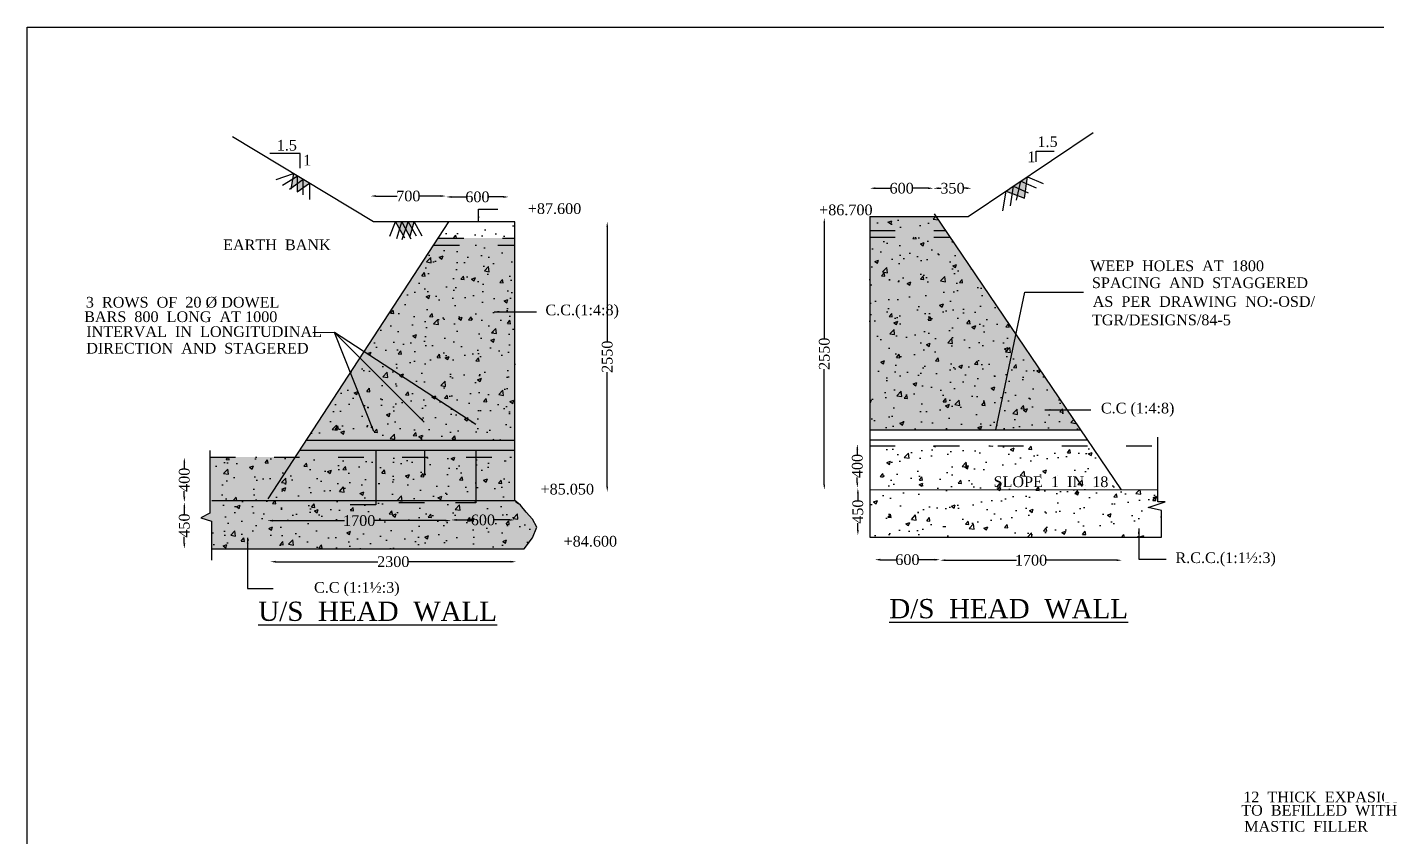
# Model space of a CAD drawing. Header units: millimetres. Extents: x 406 to 27759, y 434 to 17008.
# Drawn here: x 406 to 13044, y 9426 to 17008 of the extents above; entities that cross this region are included whole.
import ezdxf

# ---------------------------------------------------------------- set-up
doc = ezdxf.new("R2010")
doc.units = ezdxf.units.MM
doc.linetypes.add('ACAD_ISO03W100', pattern=[30, 12, -18])
for name, color, linetype in [('DIM', 5, 'Continuous'), ('DOT LINE', 3, 'Continuous'), ('dwg', 20, 'Continuous'), ('HATCH', 2, 'Continuous'), ('TEXT', 7, 'Continuous')]:
    doc.layers.add(name, color=color, linetype=linetype)
doc.layers.add('TITLE', color=7, linetype='Continuous', lineweight=30)
doc.styles.get("Standard").update_dxf_attribs({"font": 'TIMES.TTF', "height": 100})
doc.dimstyles.new('ISO-25', dxfattribs={"dimtxt": 100, "dimasz": 50, "dimexe": 1.265, "dimexo": 0.625, "dimtad": 0, "dimdec": 1, "dimtxsty": 'Standard', "dimcen": 2.5, "dimse1": 1, "dimse2": 1, "dimclre": 5, "dimclrt": 4, "dimadec": 0, "dimazin": 0, "dimtfac": 1, "dimtdec": 1, "dimtmove": 0, "dimatfit": 3, "dimfxl": 1, "dimarcsym": 0})

# ---------------------------------------------------------------- blocks, each defined once
blk = doc.blocks.new('*D2')
at = {"layer": 'Defpoints', "color": 0, "ltscale": 15}
for p in [(2684, 12008), (4985, 12008), (4985, 12002)]:
    blk.add_point(p, dxfattribs=at)
at = {"layer": 'DIM', "color": 0, "lineweight": -2, "ltscale": 15}
for p, q in [((2734, 12002), (3691, 12002)), ((4935, 12002), (3979, 12002))]:
    blk.add_line(p, q, dxfattribs=at)
at = {"layer": 'DIM', "color": 0, "ltscale": 15}
for points in [[(2734, 12011), (2734, 11994), (2684, 12002)], [(4935, 12011), (4935, 11994), (4985, 12002)]]:
    blk.add_solid(points, dxfattribs=at)
at = {"layer": 'DIM', "color": 4, "ltscale": 15, "insert": (3835, 12002), "char_height": 100, "attachment_point": 5}
blk.add_mtext('2300', dxfattribs=at)
blk = doc.blocks.new('*D3')
at = {"layer": 'Defpoints', "color": 0, "ltscale": 15}
for p in [(2655, 12389), (4377, 12389), (4377, 12387)]:
    blk.add_point(p, dxfattribs=at)
at = {"layer": 'DIM', "color": 0, "lineweight": -2, "ltscale": 15}
for p, q in [((2705, 12387), (3379, 12387)), ((4327, 12387), (3653, 12387))]:
    blk.add_line(p, q, dxfattribs=at)
at = {"layer": 'DIM', "color": 0, "ltscale": 15}
for points in [[(2705, 12395), (2705, 12378), (2655, 12387)], [(4327, 12395), (4327, 12378), (4377, 12387)]]:
    blk.add_solid(points, dxfattribs=at)
at = {"layer": 'DIM', "color": 4, "ltscale": 15, "insert": (3516, 12387), "char_height": 100, "attachment_point": 5}
blk.add_mtext('1700', dxfattribs=at)
blk = doc.blocks.new('*D4')
at = {"layer": 'Defpoints', "color": 0, "ltscale": 15}
for p in [(4377, 12387), (4971, 12393), (4971, 12387)]:
    blk.add_point(p, dxfattribs=at)
at = {"layer": 'DIM', "color": 0, "lineweight": -2, "ltscale": 15}
for p, q in [((4427, 12393), (4569, 12393)), ((4921, 12393), (4780, 12393))]:
    blk.add_line(p, q, dxfattribs=at)
at = {"layer": 'DIM', "color": 0, "ltscale": 15}
for points in [[(4427, 12402), (4427, 12385), (4377, 12393)], [(4921, 12402), (4921, 12385), (4971, 12393)]]:
    blk.add_solid(points, dxfattribs=at)
at = {"layer": 'DIM', "color": 4, "ltscale": 15, "insert": (4674, 12393), "char_height": 100, "attachment_point": 5}
blk.add_mtext('600', dxfattribs=at)
blk = doc.blocks.new('*D5')
at = {"layer": 'Defpoints', "color": 0, "ltscale": 15}
for p in [(1876, 12978), (1876, 12560), (1879, 12560)]:
    blk.add_point(p, dxfattribs=at)
at = {"layer": 'DIM', "color": 0, "lineweight": -2, "ltscale": 15}
for p, q in [((1879, 12928), (1879, 12877)), ((1879, 12610), (1879, 12662))]:
    blk.add_line(p, q, dxfattribs=at)
at = {"layer": 'DIM', "color": 0, "ltscale": 15}
for points in [[(1871, 12928), (1888, 12928), (1879, 12978)], [(1871, 12610), (1888, 12610), (1879, 12560)]]:
    blk.add_solid(points, dxfattribs=at)
at = {"layer": 'DIM', "color": 4, "ltscale": 15, "insert": (1879, 12769), "char_height": 100, "attachment_point": 5, "rotation": 90}
blk.add_mtext('400', dxfattribs=at)
blk = doc.blocks.new('*D6')
at = {"layer": 'Defpoints', "color": 0, "ltscale": 15}
for p in [(1879, 12560), (1879, 12123), (1879, 12123)]:
    blk.add_point(p, dxfattribs=at)
at = {"layer": 'DIM', "color": 0, "lineweight": -2, "ltscale": 15}
for p, q in [((1879, 12510), (1879, 12449)), ((1879, 12173), (1879, 12234))]:
    blk.add_line(p, q, dxfattribs=at)
at = {"layer": 'DIM', "color": 0, "ltscale": 15}
for points in [[(1871, 12510), (1888, 12510), (1879, 12560)], [(1871, 12173), (1888, 12173), (1879, 12123)]]:
    blk.add_solid(points, dxfattribs=at)
at = {"layer": 'DIM', "color": 4, "ltscale": 15, "insert": (1879, 12341), "char_height": 100, "attachment_point": 5, "rotation": 90}
blk.add_mtext('450', dxfattribs=at)
blk = doc.blocks.new('*D7')
at = {"layer": 'Defpoints', "color": 0, "ltscale": 15}
for p in [(3622, 15433), (4329, 15433), (4329, 15425)]:
    blk.add_point(p, dxfattribs=at)
at = {"layer": 'DIM', "color": 0, "lineweight": -2, "ltscale": 15}
for p, q in [((3672, 15425), (3870, 15425)), ((4279, 15425), (4082, 15425))]:
    blk.add_line(p, q, dxfattribs=at)
at = {"layer": 'DIM', "color": 0, "ltscale": 15}
for points in [[(3672, 15434), (3672, 15417), (3622, 15425)], [(4279, 15434), (4279, 15417), (4329, 15425)]]:
    blk.add_solid(points, dxfattribs=at)
at = {"layer": 'DIM', "color": 4, "ltscale": 15, "insert": (3976, 15425), "char_height": 100, "attachment_point": 5}
blk.add_mtext('700', dxfattribs=at)
blk = doc.blocks.new('*D8')
at = {"layer": 'Defpoints', "color": 0, "ltscale": 15}
for p in [(4329, 15425), (4916, 15425), (4916, 15417)]:
    blk.add_point(p, dxfattribs=at)
at = {"layer": 'DIM', "color": 0, "lineweight": -2, "ltscale": 15}
for p, q in [((4379, 15417), (4517, 15417)), ((4866, 15417), (4728, 15417))]:
    blk.add_line(p, q, dxfattribs=at)
at = {"layer": 'DIM', "color": 0, "ltscale": 15}
for points in [[(4379, 15425), (4379, 15408), (4329, 15417)], [(4866, 15425), (4866, 15408), (4916, 15417)]]:
    blk.add_solid(points, dxfattribs=at)
at = {"layer": 'DIM', "color": 4, "ltscale": 15, "insert": (4623, 15417), "char_height": 100, "attachment_point": 5}
blk.add_mtext('600', dxfattribs=at)
blk = doc.blocks.new('*D9')
at = {"layer": 'Defpoints', "color": 0, "ltscale": 15}
for p in [(5836, 15186), (5836, 12655), (5838, 12655)]:
    blk.add_point(p, dxfattribs=at)
at = {"layer": 'DIM', "color": 0, "lineweight": -2, "ltscale": 15}
for p, q in [((5838, 15136), (5838, 14065)), ((5838, 12705), (5838, 13777))]:
    blk.add_line(p, q, dxfattribs=at)
at = {"layer": 'DIM', "color": 0, "ltscale": 15}
for points in [[(5830, 15136), (5846, 15136), (5838, 15186)], [(5830, 12705), (5846, 12705), (5838, 12655)]]:
    blk.add_solid(points, dxfattribs=at)
at = {"layer": 'DIM', "color": 4, "ltscale": 15, "insert": (5838, 13921), "char_height": 100, "attachment_point": 5, "rotation": 90}
blk.add_mtext('2550', dxfattribs=at)
blk = doc.blocks.new('*D10')
at = {"layer": 'Defpoints', "color": 0, "ltscale": 15}
for p in [(7870, 15223), (7872, 15223), (7872, 12674)]:
    blk.add_point(p, dxfattribs=at)
at = {"layer": 'DIM', "color": 0, "lineweight": -2, "ltscale": 15}
for p, q in [((7870, 15173), (7870, 14093)), ((7870, 12724), (7870, 13804))]:
    blk.add_line(p, q, dxfattribs=at)
at = {"layer": 'DIM', "color": 0, "ltscale": 15}
for points in [[(7862, 15173), (7878, 15173), (7870, 15223)], [(7862, 12724), (7878, 12724), (7870, 12674)]]:
    blk.add_solid(points, dxfattribs=at)
at = {"layer": 'DIM', "color": 4, "ltscale": 15, "insert": (7870, 13949), "char_height": 100, "attachment_point": 5, "rotation": 90}
blk.add_mtext('2550', dxfattribs=at)
blk = doc.blocks.new('*D11')
at = {"layer": 'Defpoints', "color": 0, "ltscale": 15}
for p in [(8297, 15500), (8891, 15500), (8891, 15498)]:
    blk.add_point(p, dxfattribs=at)
at = {"layer": 'DIM', "color": 0, "lineweight": -2, "ltscale": 15}
for p, q in [((8347, 15498), (8488, 15498)), ((8841, 15498), (8700, 15498))]:
    blk.add_line(p, q, dxfattribs=at)
at = {"layer": 'DIM', "color": 0, "ltscale": 15}
for points in [[(8347, 15507), (8347, 15490), (8297, 15498)], [(8841, 15507), (8841, 15490), (8891, 15498)]]:
    blk.add_solid(points, dxfattribs=at)
at = {"layer": 'DIM', "color": 4, "ltscale": 15, "insert": (8594, 15498), "char_height": 100, "attachment_point": 5}
blk.add_mtext('600', dxfattribs=at)
blk = doc.blocks.new('*D12')
at = {"layer": 'Defpoints', "color": 0, "ltscale": 15}
for p in [(8891, 15498), (9248, 15498), (9248, 15498)]:
    blk.add_point(p, dxfattribs=at)
at = {"layer": 'DIM', "color": 0, "lineweight": -2, "ltscale": 15}
for p, q in [((8941, 15498), (8964, 15498)), ((9198, 15498), (9175, 15498))]:
    blk.add_line(p, q, dxfattribs=at)
at = {"layer": 'DIM', "color": 0, "ltscale": 15}
for points in [[(8941, 15507), (8941, 15490), (8891, 15498)], [(9198, 15507), (9198, 15490), (9248, 15498)]]:
    blk.add_solid(points, dxfattribs=at)
at = {"layer": 'DIM', "color": 4, "ltscale": 15, "insert": (9070, 15498), "char_height": 100, "attachment_point": 5}
blk.add_mtext('350', dxfattribs=at)
blk = doc.blocks.new('*D13')
at = {"layer": 'Defpoints', "color": 0, "ltscale": 15}
for p in [(8179, 13105), (8181, 13105), (8181, 12691)]:
    blk.add_point(p, dxfattribs=at)
at = {"layer": 'DIM', "color": 0, "lineweight": -2, "ltscale": 15}
for p, q in [((8179, 13055), (8179, 13006)), ((8179, 12741), (8179, 12791))]:
    blk.add_line(p, q, dxfattribs=at)
at = {"layer": 'DIM', "color": 0, "ltscale": 15}
for points in [[(8171, 13055), (8187, 13055), (8179, 13105)], [(8171, 12741), (8187, 12741), (8179, 12691)]]:
    blk.add_solid(points, dxfattribs=at)
at = {"layer": 'DIM', "color": 4, "ltscale": 15, "insert": (8179, 12898), "char_height": 100, "attachment_point": 5, "rotation": 90}
blk.add_mtext('400', dxfattribs=at)
blk = doc.blocks.new('*D14')
at = {"layer": 'Defpoints', "color": 0, "ltscale": 15}
for p in [(8179, 12691), (8179, 12250), (8184, 12250)]:
    blk.add_point(p, dxfattribs=at)
at = {"layer": 'DIM', "color": 0, "lineweight": -2, "ltscale": 15}
for p, q in [((8184, 12641), (8184, 12578)), ((8184, 12300), (8184, 12363))]:
    blk.add_line(p, q, dxfattribs=at)
at = {"layer": 'DIM', "color": 0, "ltscale": 15}
for points in [[(8176, 12641), (8193, 12641), (8184, 12691)], [(8176, 12300), (8193, 12300), (8184, 12250)]]:
    blk.add_solid(points, dxfattribs=at)
at = {"layer": 'DIM', "color": 4, "ltscale": 15, "insert": (8184, 12471), "char_height": 100, "attachment_point": 5, "rotation": 90}
blk.add_mtext('450', dxfattribs=at)
blk = doc.blocks.new('*D15')
at = {"layer": 'Defpoints', "color": 0, "ltscale": 15}
for p in [(8343, 12023), (8953, 12023), (8953, 12021)]:
    blk.add_point(p, dxfattribs=at)
at = {"layer": 'DIM', "color": 0, "lineweight": -2, "ltscale": 15}
for p, q in [((8393, 12021), (8543, 12021)), ((8903, 12021), (8754, 12021))]:
    blk.add_line(p, q, dxfattribs=at)
at = {"layer": 'DIM', "color": 0, "ltscale": 15}
for points in [[(8393, 12030), (8393, 12013), (8343, 12021)], [(8903, 12030), (8903, 12013), (8953, 12021)]]:
    blk.add_solid(points, dxfattribs=at)
at = {"layer": 'DIM', "color": 4, "ltscale": 15, "insert": (8648, 12021), "char_height": 100, "attachment_point": 5}
blk.add_mtext('600', dxfattribs=at)
blk = doc.blocks.new('*D16')
at = {"layer": 'Defpoints', "color": 0, "ltscale": 15}
for p in [(8953, 12021), (10656, 12021), (10656, 12016)]:
    blk.add_point(p, dxfattribs=at)
at = {"layer": 'DIM', "color": 0, "lineweight": -2, "ltscale": 15}
for p, q in [((9003, 12016), (9668, 12016)), ((10606, 12016), (9942, 12016))]:
    blk.add_line(p, q, dxfattribs=at)
at = {"layer": 'DIM', "color": 0, "ltscale": 15}
for points in [[(9003, 12025), (9003, 12008), (8953, 12016)], [(10606, 12025), (10606, 12008), (10656, 12016)]]:
    blk.add_solid(points, dxfattribs=at)
at = {"layer": 'DIM', "color": 4, "ltscale": 15, "insert": (9805, 12016), "char_height": 100, "attachment_point": 5}
blk.add_mtext('1700', dxfattribs=at)

msp = doc.modelspace()

# ---------------------------------------------------------------- hatches: boundary and pattern name
at = {"layer": 'HATCH', "ltscale": 15}
h = msp.add_hatch(dxfattribs=at)
h.set_pattern_fill('AR-CONC', color=256, scale=2, style=0)
h.set_pattern_definition([(50, (0, 0), (364.3693, -31.8782), [38.1, -419.1]), (355, (0, 0), (-70.4857, 382.1133), [30.48, -335.28]), (100.451, (30.36, -2.66), (293.885, 350.2334), [32.38, -356.18]), (46.1842, (0, 101.6), (542.158, -84.0847), [57.15, -628.65]), (96.6356, (45.2, 94.6), (474.8085, 494.851), [48.57, -534.27]), (351.184, (0, 101.6), (474.809, 494.85), [45.72, -502.92]), (21, (50.8, 76.2), (303.2298, -204.531), [38.1, -419.1]), (326, (50.8, 76.2), (123.604, 368.376), [30.48, -335.28]), (71.4514, (76.07, 59.16), (426.833, 163.8457), [32.38, -356.18]), (37.5, (0, 0), (6.1772, 169.1101), [0, -331.216, 0, -340.36, 0, -336.55]), (7.5, (0, 0), (133.6393, 200.3611), [0, -194.056, 0, -323.596, 0, -128.27]), (327.5, (-113.28, 0), (271.1812, -11.4575), [0, -127, 0, -396.24, 0, -525.78]), (317.5, (-164.08, 0), (296.2584, 50.853), [0, -165.1, 0, -263.144, 0, -373.38])])
h.paths.add_polyline_path([(4974.3, 15031.6), (4974.3, 15183.85), (4029.8, 15183.85), (3991.62, 15041.3), (3951.16, 15118.1), (3929.26, 15052.67), (3855.94, 15183.85), (3650.1, 15183.85), (3049.49, 15545.17), (2937.02, 15466.01), (2937.02, 15542.48), (2878.56, 15500.11), (2900.43, 15634.84), (3650.1, 15183.85), (4974.3, 15183.85), (4974.3, 12576.6), (5026.74, 12531.47), (5080.09, 12467.07), (5137.88, 12400.44), (5177.89, 12327.16), (5137.88, 12225), (5060.08, 12123.58), (2132.06, 12123.58), (2132.06, 12383.34), (2033.94, 12412.75), (2118.64, 12457.85), (2118.64, 12981.7), (2919.37, 12981.7), (4256.46, 15031.6)], flags=16)
h.paths.add_polyline_path([(8294.54, 15233.41), (9217.89, 15233.41), (9770.77, 15605.61), (9744.98, 15405.52), (9572.49, 15472.13), (9217.89, 15233.41), (8918.51, 15233.41), (10372.76, 13087.67), (10993.03, 13087.67), (10993.03, 12564.44), (11060.9, 12561.9), (10900.98, 12509.54), (11025.23, 12482.69), (11025.23, 12233.28), (8294.54, 12233.28)], flags=16)
h.paths.add_polyline_path([(3954.88, 8848.08), (4528.82, 8848.08), (5218.19, 4175.4), (5539.7, 4175.4), (5539.7, 2375.05), (4942.89, 2375.05), (4424.31, 3532.8), (2240.23, 3532.8), (2240.23, 4175.4), (2541.62, 4175.4), (3954.88, 8848.08), (3000.44, 9083.3), (2910.5, 8965.22), (2885.07, 9037.88), (2835.85, 8974.39), (2777.14, 9138.33)], flags=16)
h.paths.add_polyline_path([(8560.24, 9113.06), (9165.53, 9113.06), (10165.97, 9254.23), (10117.32, 9085.41), (9974.74, 9227.24), (9165.53, 9113.06), (10857.26, 4213.32), (11156.77, 4213.32), (11156.77, 3665.13), (8694.15, 3665.13), (8377.79, 2394.39), (7771.32, 2394.39), (7771.32, 4213.32), (8061.42, 4213.32)], flags=16)
h.paths.add_polyline_path([(13331.72, 9279.43), (15498.14, 9279.43), (15498.14, 8183.29), (15633.49, 8141.53), (15442.41, 8152.47), (15531.48, 8101.8), (15531.48, 6650.47), (13353.09, 6650.47), (13353.09, 8078.59), (13489.66, 8112.3), (13271.15, 8112.3), (13331.72, 8174.91)], flags=16)
h.paths.add_polyline_path([(18551.3, 16564.02), (18551.3, 11144.58), (19901.85, 11144.58), (19901.85, 10566.39), (19980.3, 10558.31), (19744.14, 10499.32), (19918.99, 10478.89), (19918.99, 9658.92), (18875.14, 9658.92), (18875.14, 10249.45), (15068.9, 10249.45), (15068.9, 10776.25), (15349.11, 10776.25), (17893.46, 16564.02), (16829.25, 16564.02), (16805.17, 16503.46), (16764.05, 16564.02), (16722.13, 16471.49), (16678.26, 16520.03), (16648.8, 16453.19), (16558.81, 16564.02)], flags=16)
h.paths.add_polyline_path([(13120.33, 4780.48), (17727.67, 4780.48, -0.32477082), (17917.83, 4409.47), (13131.72, 4409.47), (13131.72, 4389.04), (17919.51, 4389.04, -0.27958138), (17683.22, 3832.63), (13134.44, 3832.63), (13134.44, 4025.78), (13192.58, 4052.86), (13064.06, 4052.86), (13131.72, 4079.94), (13131.72, 4555.94), (13063.63, 4569.25), (13189.05, 4608.72), (13120.33, 4619.18)], flags=16)
h.paths.add_polyline_path([(15955.2, 4712.43, -0.41421356), (15947.95, 4719.68, -1), (15962.46, 4719.68, -0.41421356), (15955.2, 4712.43), (17709.28, 4712.43, -0.22873612), (17837.39, 4456.88), (13648.07, 4456.88, -0.41421356), (13640.82, 4464.13, -1), (13655.32, 4464.13, -0.41421356), (13648.07, 4456.88), (14380.05, 4456.88, -0.41421356), (14372.8, 4464.13, -1), (14387.3, 4464.13, -0.41421356), (14380.05, 4456.88), (15625.81, 4456.88, -0.41421356), (15618.55, 4464.13, -1), (15633.06, 4464.13, -0.41421356), (15625.81, 4456.88), (17837.39, 4456.88, 0.22873612), (17709.28, 4712.43)], flags=0)
h.paths.add_polyline_path([(13275.66, 4695.24, -1), (13261.15, 4695.24, -1)], flags=0)
h.paths.add_polyline_path([(13282.14, 4471.38, -1), (13267.64, 4471.38, -1)], flags=0)
h.paths.add_polyline_path([(14377.4, 4328.8, -1), (14391.91, 4328.8), (14818.08, 4328.8, -1), (14832.58, 4328.8), (15206.31, 4328.8, -1), (15220.81, 4328.8), (15646.43, 4328.8, -1), (15660.93, 4328.8), (15982.46, 4328.8, -1), (15996.97, 4328.8), (16363.35, 4328.8, -1), (16377.85, 4328.8), (16674.29, 4328.8, -1), (16688.79, 4328.8), (17035.03, 4328.8, -1), (17049.54, 4328.8), (17430.57, 4328.8, -1), (17445.08, 4328.8), (17853.28, 4328.8, -0.11937002), (17673.18, 3889.07), (17479.53, 3889.07, -1), (17465.03, 3889.07), (13656.35, 3889.07, -1), (13641.85, 3889.07), (13263.41, 3889.07, -1), (13248.91, 3889.07, -1), (13263.41, 3889.07), (13641.85, 3889.07, -1), (13656.35, 3889.07), (17465.03, 3889.07, -1), (17479.53, 3889.07), (17673.18, 3889.07, 0.11937002), (17853.28, 4328.8), (17445.08, 4328.8, -1), (17430.57, 4328.8), (17049.54, 4328.8, -1), (17035.03, 4328.8), (16688.79, 4328.8, -1), (16674.29, 4328.8), (16377.85, 4328.8, -1), (16363.35, 4328.8), (15996.97, 4328.8, -1), (15982.46, 4328.8), (15660.93, 4328.8, -1), (15646.43, 4328.8), (15220.81, 4328.8, -1), (15206.31, 4328.8), (14832.58, 4328.8, -1), (14818.08, 4328.8), (14391.91, 4328.8, -1)], flags=0)
h.paths.add_polyline_path([(13609.58, 4695.24, -1), (13595.07, 4695.24, -1)], flags=0)
h.paths.add_polyline_path([(13282.81, 4317.84, -1), (13268.31, 4317.84, -1)], flags=0)
h.paths.add_polyline_path([(13950.42, 4695.24, -1), (13935.92, 4695.24, -1)], flags=0)
h.paths.add_polyline_path([(13650.73, 4317.84, -1), (13636.23, 4317.84, -1)], flags=0)
h.paths.add_polyline_path([(13999.97, 4471.38, -1), (13985.47, 4471.38, -1)], flags=0)
h.paths.add_polyline_path([(14336.24, 4695.24, -1), (14321.74, 4695.24, -1)], flags=0)
h.paths.add_polyline_path([(13992.29, 4317.84, -1), (13977.79, 4317.84, -1)], flags=0)
h.paths.add_polyline_path([(14772.21, 4695.24, -1), (14757.71, 4695.24, -1)], flags=0)
h.paths.add_polyline_path([(14027.72, 3902.42, -1), (14013.22, 3902.42, -1)], flags=0)
h.paths.add_polyline_path([(14796.69, 4471.38, -1), (14782.19, 4471.38, -1)], flags=0)
h.paths.add_polyline_path([(15178.31, 4695.24, -1), (15163.8, 4695.24, -1)], flags=0)
h.paths.add_polyline_path([(14417.89, 3902.42, -1), (14403.39, 3902.42, -1)], flags=0)
h.paths.add_polyline_path([(15225.55, 4471.38, -1), (15211.04, 4471.38, -1)], flags=0)
h.paths.add_polyline_path([(15612.72, 4695.24, -1), (15598.22, 4695.24, -1)], flags=0)
h.paths.add_polyline_path([(14827.28, 3902.42, -1), (14812.77, 3902.42, -1)], flags=0)
h.paths.add_polyline_path([(15249.96, 3902.42, -1), (15235.46, 3902.42, -1)], flags=0)
h.paths.add_polyline_path([(15976.39, 4471.38, -1), (15961.89, 4471.38, -1)], flags=0)
h.paths.add_polyline_path([(16307.5, 4695.24, -1), (16293, 4695.24, -1)], flags=0)
h.paths.add_polyline_path([(15645.02, 3902.42, -1), (15630.52, 3902.42, -1)], flags=0)
h.paths.add_polyline_path([(16335.79, 4471.38, -1), (16321.29, 4471.38, -1)], flags=0)
h.paths.add_polyline_path([(16630.1, 4695.24, -1), (16615.59, 4695.24, -1)], flags=0)
h.paths.add_polyline_path([(15998.05, 3902.42, -1), (15983.54, 3902.42, -1)], flags=0)
h.paths.add_polyline_path([(16652.81, 4471.38, -1), (16638.31, 4471.38, -1)], flags=0)
h.paths.add_polyline_path([(17003.45, 4695.24, -1), (16988.95, 4695.24, -1)], flags=0)
h.paths.add_polyline_path([(16385.47, 3902.42, -1), (16370.97, 3902.42, -1)], flags=0)
h.paths.add_polyline_path([(17027.22, 4471.38, -1), (17012.72, 4471.38, -1)], flags=0)
h.paths.add_polyline_path([(17047.33, 4416.72, -1), (17032.83, 4416.72, -1)], flags=0)
h.paths.add_polyline_path([(17362.96, 4695.24, -1), (17348.46, 4695.24, -1)], flags=0)
h.paths.add_polyline_path([(16689.57, 3902.42, -1), (16675.07, 3902.42, -1)], flags=0)
h.paths.add_polyline_path([(17404.24, 4471.38, -1), (17389.73, 4471.38, -1)], flags=0)
h.paths.add_polyline_path([(17622.91, 4693.32, -1), (17608.41, 4693.32, -1)], flags=0)
h.paths.add_polyline_path([(17083.36, 3902.42, -1), (17068.86, 3902.42, -1)], flags=0)
h.paths.add_polyline_path([(17748.46, 4657.68, -1), (17733.95, 4657.68, -1)], flags=0)
h.paths.add_polyline_path([(17678.51, 4471.38, -1), (17664.01, 4471.38, -1)], flags=0)
h.paths.add_polyline_path([(17823.63, 4479.32, -1), (17809.12, 4479.32, -1)], flags=0)
h.paths.add_polyline_path([(17707.4, 4317.84, -1), (17692.89, 4317.84, -1)], flags=0)
h.paths.add_polyline_path([(17824.34, 4270.22, -1), (17809.84, 4270.22, -1)], flags=0)
h.paths.add_polyline_path([(17794.09, 4177.01, -1), (17779.58, 4177.01, -1)], flags=0)
h.paths.add_polyline_path([(21236, 10860.43), (21528, 10860.43), (24060.9, 16588.03), (23145.46, 16588.03), (23100.86, 16493.74), (23052.29, 16539.87), (23026.79, 16486.34), (22928.36, 16588.03), (24728.05, 16588.03), (24728.05, 11185.02), (26265.29, 11183.41), (26265.29, 10524.91), (26327.03, 10524.91), (26209.07, 10462.13), (26283.02, 10450.01), (26283.02, 9675.54), (25016.91, 9675.54), (25016.91, 10264.46), (21236, 10264.46)], flags=16)
h.paths.add_polyline_path([(17734.83, 4054.83, -1), (17720.33, 4054.83, -1)], flags=0)
h.paths.add_polyline_path([(17674.32, 3902.42, -1), (17659.81, 3902.42, -1)], flags=0)
h.paths.add_polyline_path([(10271.91, 13236.47), (10372.76, 13087.67), (10993.03, 13087.67), (10993.03, 12564.44), (11060.9, 12561.9), (10900.98, 12509.54), (11025.23, 12482.69), (11025.23, 12233.28), (8294.54, 12233.28), (8294.54, 13236.47)])
h = msp.add_hatch(dxfattribs=at)
h.set_pattern_fill('AR-CONC', color=256, scale=2, style=0)
h.paths.add_polyline_path([(4974.3, 15183.85), (4355.76, 15183.85), (4256.46, 15031.6), (4974.3, 15031.6)])
h.paths.add_polyline_path([(3671.91, 12981.7), (2118.64, 12981.7), (2118.64, 12457.85), (2033.94, 12412.75), (2132.06, 12383.34), (2132.06, 12123.58), (5060.08, 12123.58), (5137.88, 12225), (5177.89, 12327.16), (5137.88, 12400.44), (5080.09, 12467.07), (5026.74, 12531.47), (4974.3, 12576.6), (3671.91, 12576.6)])
h.paths.add_polyline_path([(4974.3, 12981.7), (4608.29, 12981.7), (4608.29, 12576.6), (4974.3, 12576.6)], flags=17)
h.paths.add_polyline_path([(4608.29, 12981.7), (4127.93, 12981.7), (4127.93, 12576.6), (4608.29, 12576.6)], flags=17)
h.paths.add_polyline_path([(4127.93, 12981.7), (3671.91, 12981.7), (3671.91, 12576.6), (4127.93, 12576.6)])
h.paths.add_polyline_path([(4974.3, 14966.78), (4214.18, 14966.78), (3023.25, 13140.96), (4974.3, 13140.96)])
h = msp.add_hatch(dxfattribs=at)
h.set_pattern_fill('AR-CONC', color=256, scale=2, style=0)
h.paths.add_polyline_path([(9007.33, 15102.36), (8918.51, 15233.41), (8294.54, 15233.41), (8294.54, 15102.36)])
h = msp.add_hatch(dxfattribs=at)
h.set_pattern_fill('AR-CONC', color=256, scale=2, style=0)
h.paths.add_polyline_path([(10271.91, 13236.47), (9048.35, 15041.83), (8294.54, 15041.83), (8294.54, 13236.47)])
h.paths.add_polyline_path([(8294.54, 13087.67), (8294.54, 12678.12), (10651.3, 12676.68), (10372.76, 13087.67)])
h.paths.add_polyline_path([(11025.23, 12233.28), (11025.23, 12482.69), (10900.98, 12509.54), (11060.9, 12561.9), (10993.03, 12564.44), (10993.03, 12676.47), (8294.54, 12678.12), (8294.54, 12233.28)])

# ---------------------------------------------------------------- linework, layer by layer
at = {"layer": 'DOT LINE', "linetype": 'ACAD_ISO03W100', "ltscale": 20}
for points in [[(8294.54, 15102.36), (9007.33, 15102.36)], [(8294.54, 15041.83), (9048.35, 15041.83)], [(4214.18, 14966.78), (4974.3, 14966.78)], [(4256.46, 15031.6), (4974.3, 15031.6)], [(4127.93, 13047.89), (4127.93, 12554.39), (3887.16, 12554.39)], [(8294.54, 13087.67), (10993.03, 13087.67)], [(2118.64, 12981.7), (4974.3, 12981.7)]]:
    msp.add_lwpolyline(points, dxfattribs=at)
at = {"layer": 'dwg', "ltscale": 15}
for points in [[(2136.51, 12576.6), (4974.3, 12576.6), (4974.3, 15183.85), (3650.1, 15183.85), (2330.01, 15977.99)], [(8294.54, 15233.41), (9217.89, 15233.41), (10388.05, 16021.16)], [(2964.09, 15686.18), (2964.09, 15823.12), (2679.39, 15823.12)], [(9852.68, 15745.06), (9852.68, 15844.37), (10022.93, 15844.37)], [(2664.82, 12591.44), (4355.76, 15183.85)], [(8294.54, 15233.41), (8294.54, 12233.28), (11025.23, 12233.28), (11025.23, 12482.69), (10900.98, 12509.54), (11060.9, 12561.9), (10993.03, 12564.44), (10993.03, 13168.28)], [(10651.3, 12676.68), (8902.37, 15257.23)], [(8294.54, 13236.47), (10271.91, 13236.47)], [(8294.54, 13143.41), (10334.98, 13143.41)], [(2118.64, 13043.78), (2118.64, 12457.85), (2033.94, 12412.75), (2132.06, 12383.34), (2132.06, 12016.19)], [(2962.54, 13047.89), (4974.3, 13047.89)], [(3023.25, 13140.96), (4974.3, 13140.96)], [(3671.91, 13047.89), (3671.91, 12533.87), (3430.5, 12533.87)], [(4608.29, 13047.89), (4608.29, 12552.76), (4419.06, 12552.76)], [(8294.54, 12678.12), (10993.03, 12676.47)], [(2132.06, 12123.58), (5060.08, 12123.58), (5137.88, 12225), (5177.89, 12327.16), (5137.88, 12400.44), (5080.09, 12467.07), (5026.74, 12531.47), (4974.3, 12576.6)]]:
    msp.add_lwpolyline(points, dxfattribs=at)
at = {"layer": 'HATCH', "ltscale": 15}
for points in [[(2739.55, 15580.03), (2900.43, 15634.84), (2876.64, 15488.27)], [(2799.3, 15527.56), (2937.02, 15612.82), (2937.02, 15466.01)], [(2862.22, 15488.27), (2990.05, 15580.92), (2990.05, 15437.2)], [(2937.02, 15466.01), (3049.49, 15545.17), (3049.49, 15393.98)], [(9670.42, 15386.42), (9710.11, 15564.78), (9852.03, 15501.02)], [(9744.98, 15405.52), (9770.77, 15605.61), (9918.94, 15541.13)], [(9542.33, 15287.1), (9572.49, 15472.13), (9744.98, 15405.52)], [(9613.07, 15334.85), (9640.18, 15517.7), (9779.39, 15455.18)], [(3803.26, 15050.14), (3855.94, 15183.85), (3940.24, 15033.03)], [(3869.11, 15027.77), (3916.53, 15183.85), (4000.83, 15023.82)], [(3917.85, 15018.56), (3973.17, 15183.85), (4048.24, 15051.46)], [(3991.62, 15041.3), (4029.8, 15183.85), (4103.56, 15051.46)]]:
    msp.add_lwpolyline(points, dxfattribs=at)
at = {"layer": 'TITLE', "ltscale": 15}
msp.add_lwpolyline([(406.5, 17007.61), (27759.14, 17007.61), (27759.14, 434.16), (406.5, 434.16)], close=True, dxfattribs=at)

# ---------------------------------------------------------------- texts
at = {"layer": 'TEXT', "ltscale": 15}
for s, height, p in [('1.5', 100, (2744.46, 15850.84)), ('1.5', 100, (9865.05, 15884.32)), ('1', 100, (2991.96, 15711.54)), ('1', 100, (9770.97, 15742.23)), ('+87.600', 100, (5094.27, 15257.59)), ('+86.700', 100, (7821.23, 15245.84)), ('EARTH  BANK', 100, (2242.3, 14918.74)), ('WEEP  HOLES  AT  1800', 100, (10358.09, 14722.17)), ('SPACING  AND  STAGGERED', 100, (10375.32, 14563.72)), ('3  ROWS  OF  20 %%C DOWEL', 100, (957.3, 14381.28)), ('C.C.(1:4:8)', 100, (5259.41, 14308.96)), ('AS  PER  DRAWING  NO:-OSD/', 100, (10382.22, 14388.04)), ('BARS  800  LONG  AT 1000', 100, (941.57, 14245.67)), ('TGR/DESIGNS/84-5', 100, (10375.32, 14215.81)), ('INTERVAL  IN  LONGITUDINAL', 100, (961.24, 14106.14)), ('DIRECTION  AND  STAGERED', 100, (961.24, 13950.89)), ('C.C (1:4:8)', 100, (10459.08, 13390.58)), ('SLOPE  1  IN  18', 100, (9455.01, 12700.96)), ('+85.050', 100, (5213.51, 12631.51)), ('+84.600', 100, (5429.54, 12143.89)), ('R.C.C.(1:1½:3)', 100, (11156.81, 11990.02)), ('C.C (1:1½:3)', 100, (3093.26, 11712.22)), ('%%UU/S  HEAD  WALL', 180, (2571.19, 11448.43)), ('%%UD/S  HEAD  WALL', 180, (8478.09, 11473.29)), ('12  THICK  EXPASION  JOINT', 100, (11791.53, 9749.91)), ('TO  BEFILLED  WITH', 100, (11772.97, 9625.67)), ('MASTIC  FILLER', 100, (11800.81, 9475.47))]:
    msp.add_text(s, height=height, dxfattribs=at).set_placement(p)

# ---------------------------------------------------------------- dimensions: what is measured, and where the dimension line sits
at = {"layer": 'DIM', "ltscale": 15}
for p1, p2, distance, text, picture, middle in [((8296.69, 15499.67), (8891.4, 15499.67), -1.21, '600', '*D11', (8594.04, 15498.45)), ((8891.4, 15498.45), (9247.75, 15498.45), 0, '350', '*D12', (9069.57, 15498.45)), ((3621.75, 15432.94), (4329.31, 15432.94), -7.67, '700', '*D7', (3975.53, 15425.27)), ((4329.31, 15425.27), (4916.1, 15425.27), -8.77, '600', '*D8', (4622.7, 15416.5)), ((5836.38, 15186.22), (5836.38, 12655.1), 1.53, '2550', '*D9', (5837.92, 13920.66)), ((7871.76, 12673.79), (7871.76, 15223.28), 1.77, '2550', '*D10', (7869.99, 13948.54)), ((8180.78, 12691.36), (8180.78, 13105.49), 1.88, '400', '*D13', (8178.9, 12898.42)), ((1875.9, 12978.26), (1875.9, 12560.16), 3.55, '400', '*D5', (1879.45, 12769.21)), ((8178.9, 12691.36), (8178.9, 12250.02), 5.58, '450', '*D14', (8184.48, 12470.69)), ((1879.45, 12560.16), (1879.45, 12122.55), -0.13, '450', '*D6', (1879.32, 12341.35)), ((2655.02, 12388.86), (4377.16, 12388.86), -2.31, '1700', '*D3', (3516.09, 12386.56)), ((4377.16, 12386.56), (4971.19, 12386.56), 6.68, '600', '*D4', (4674.18, 12393.24)), ((2684.43, 12007.65), (4985.41, 12007.65), -5.23, '2300', '*D2', (3834.92, 12002.43)), ((8342.99, 12023.07), (8953.16, 12023.07), -1.8, '600', '*D15', (8648.07, 12021.26)), ((8953.16, 12021.26), (10656.44, 12021.26), -5.04, '1700', '*D16', (9804.8, 12016.23))]:
    dim = msp.add_aligned_dim(p1=p1, p2=p2, distance=distance, text=text, dimstyle='ISO-25', dxfattribs=at)
    dim.commit()
    dim.dimension.update_dxf_attribs({"geometry": picture, "text_midpoint": middle})

# ---------------------------------------------------------------- leaders
at = {"layer": 'DIM', "linetype": 'ACAD_ISO03W100', "ltscale": 15}
msp.add_leader([(4633.1, 15183.85), (4633.1, 15303.79), (5036.74, 15303.79)], dimstyle='ISO-25', override={"dimgap": 0.625, "dimtad": 0}, dxfattribs=at)
at = {"layer": 'DIM', "ltscale": 15}
for points in [[(9475.27, 13236.47), (9746.13, 14526.89), (10296.84, 14526.89)], [(4778.03, 14342.7), (5176.59, 14342.7)], [(3654.42, 13221.28), (3283.61, 14146.67), (3080.74, 14143.45)], [(4124.08, 13310.18), (3283.61, 14146.67)], [(4608.82, 13286.42), (3283.61, 14146.67)], [(9935.69, 13423.15), (10365.26, 13423.15)], [(10812.92, 12313.05), (10812.92, 12024.68), (11070.94, 12024.68)], [(2471.85, 12225.21), (2471.85, 11750.97), (2712.34, 11750.97)]]:
    msp.add_leader(points, dimstyle='ISO-25', override={"dimgap": 0.625, "dimtad": 0}, dxfattribs=at)

doc.saveas('drawing.dxf')
